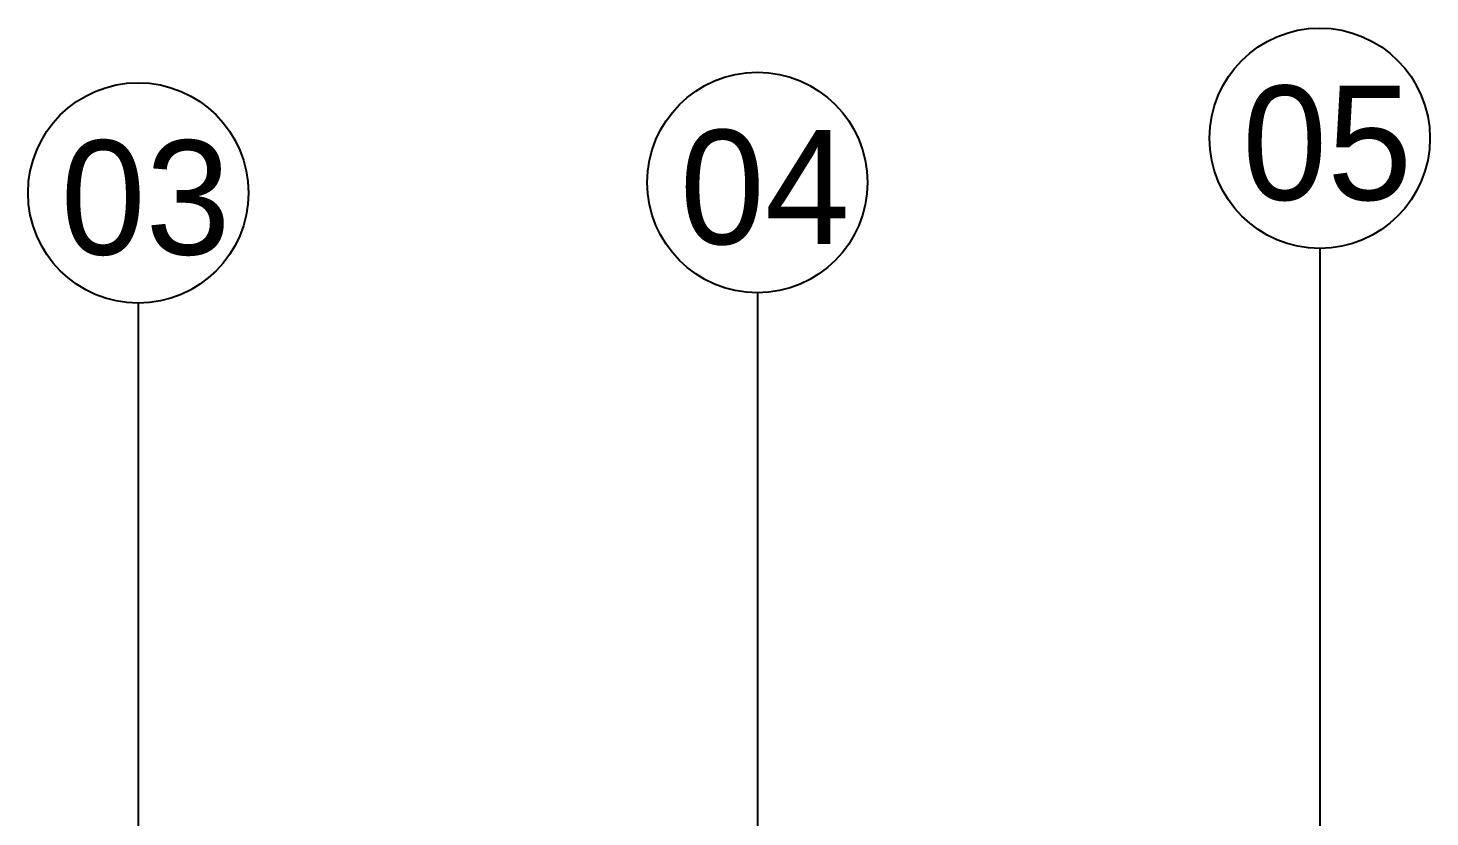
# Model space of a CAD drawing. Header units: millimetres. Extents: x 173236 to 801264, y -94969 to 615039.
# Drawn here: x 649236 to 652916, y 74870 to 76940 of the extents above; entities that cross this region are included whole.
import ezdxf
from ezdxf.enums import TextEntityAlignment as Align

# ---------------------------------------------------------------- set-up
doc = ezdxf.new("R2010")
doc.units = ezdxf.units.MM
doc.header["$MEASUREMENT"] = 0
doc.layers.add('VOX-A-ANNO-GRID', color=253, linetype='Continuous')
doc.layers.add('VOX-A-ANNO-GRID-LINE', color=254, linetype='Continuous')
doc.styles.add('1.5 mm Rotis Annotative', font='', dxfattribs={"height": 1.5})
doc.styles.get('1.5 mm Rotis Annotative').set_extended_font_data('Rotis Sans Serif')

# ---------------------------------------------------------------- blocks, each defined once
blk = doc.blocks.new('VOX-A-GRID-TAG')
at = {"layer": 'VOX-A-ANNO-GRID'}
blk.add_circle((0, 0), 1.447, dxfattribs=at)
at = {"layer": 'VOX-A-ANNO-GRID', "style": '1.5 mm Rotis Annotative'}
blk.add_attdef('O1', text='', height=1.5, dxfattribs=at).set_placement((0.097, -0.81), align=Align.CENTER)
blk = doc.blocks.new('dd')
at = {"layer": 'VOX-A-ANNO-GRID-LINE', "transparency": 33554610}
for p, q in [((720702.9, 167663.3), (720702.9, 143734.2)), ((719226.7, 167547.3), (719226.7, 143618.2)), ((717601.5, 167519.9), (717601.5, 143590.8))]:
    blk.add_line(p, q, dxfattribs=at)
at = {"xscale": 199.8152530431017, "yscale": 199.8152530431017, "zscale": 199.8152530431017}
for p, values in [((720702.9, 167952.5), {'O1': '05'}), ((717601.5, 167809.1), {'O1': '03'}), ((719226.7, 167836.5), {'O1': '04'})]:
    blk.add_blockref('VOX-A-GRID-TAG', p, dxfattribs=at).add_auto_attribs(values)

msp = doc.modelspace()

# ---------------------------------------------------------------- block references
at = {"layer": 'VOX-A-ANNO-GRID-LINE'}
msp.add_blockref('dd', (-68075.9, -91301.9), dxfattribs=at)

doc.saveas('drawing.dxf')
